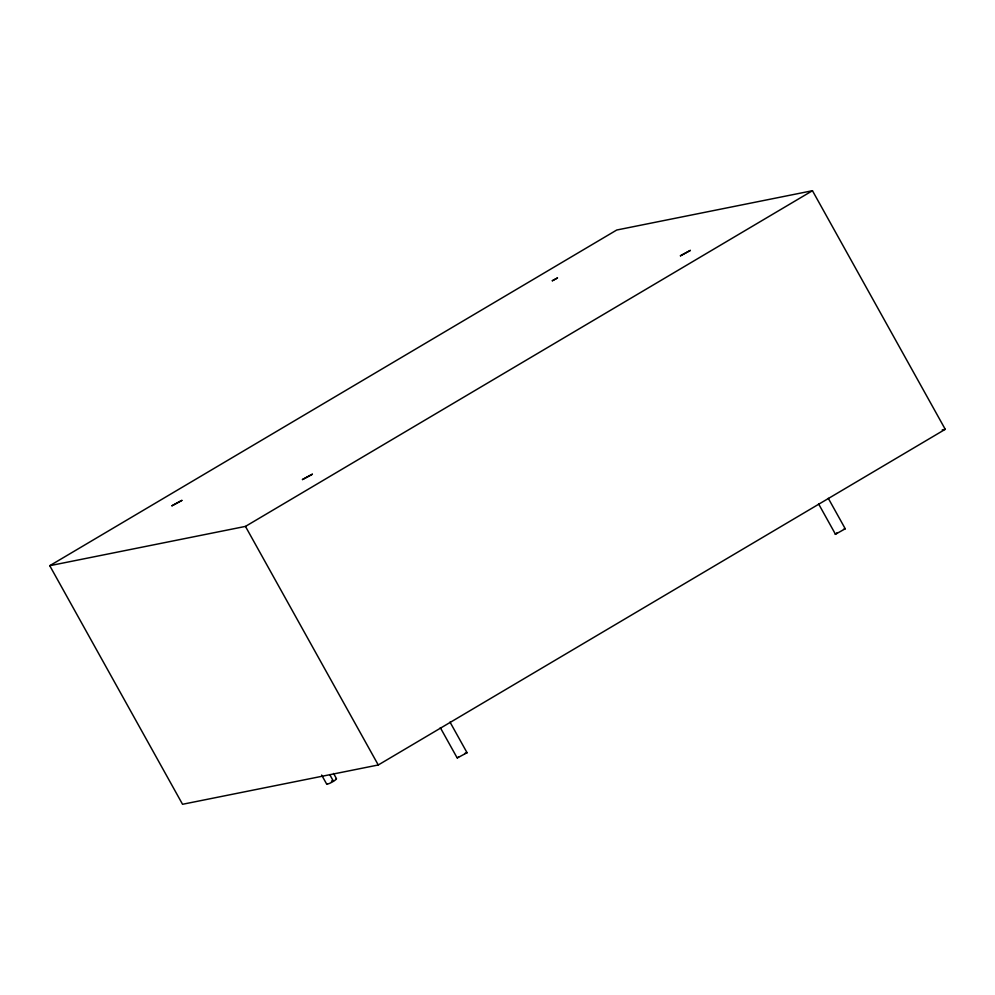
<?xml version="1.0" encoding="UTF-8"?>
<svg xmlns="http://www.w3.org/2000/svg" width="995" height="995" viewBox="0 0 995 995"><rect width="100%" height="100%" fill="white"/><g stroke="black" fill="none" stroke-linecap="round" stroke-linejoin="round"><path stroke-width="1.49" d="M335.937 778.936C337.79 779.272 326.957 785.329 327.305 783.761M828.288 498.296L845.252 528.78L835.278 534.352L835.775 533.768M464.653 753.514L467.264 752.593L457.414 757.891M457.874 757.481L458.645 756.934M836.496 533.245L837.467 532.599M49.75 565.695L616.738 230.019L812.455 190.717L945.25 429.305L378.262 764.981L182.545 804.283L49.75 565.695L245.454 526.405L812.455 190.717M331.447 781.15L332.74 780.441M843.536 529.303L845.252 528.78M942.215 429.915L945.25 429.305M818.574 503.88L835.539 534.365M450.001 722.084L466.966 752.568M440.3 727.631L457.277 758.115M245.454 526.405L378.262 764.981M333.574 773.451L336.521 778.749M329.743 774.595L333.424 781.224M321.646 775.055L326.808 784.334M171.961 505.783L181.849 500.41L171.961 505.783M680.431 255.802L690.319 250.429L680.431 255.802M552.324 280.752L557.461 277.966L552.324 280.752M302.48 479.54L312.343 474.229L302.48 479.54"/></g></svg>
